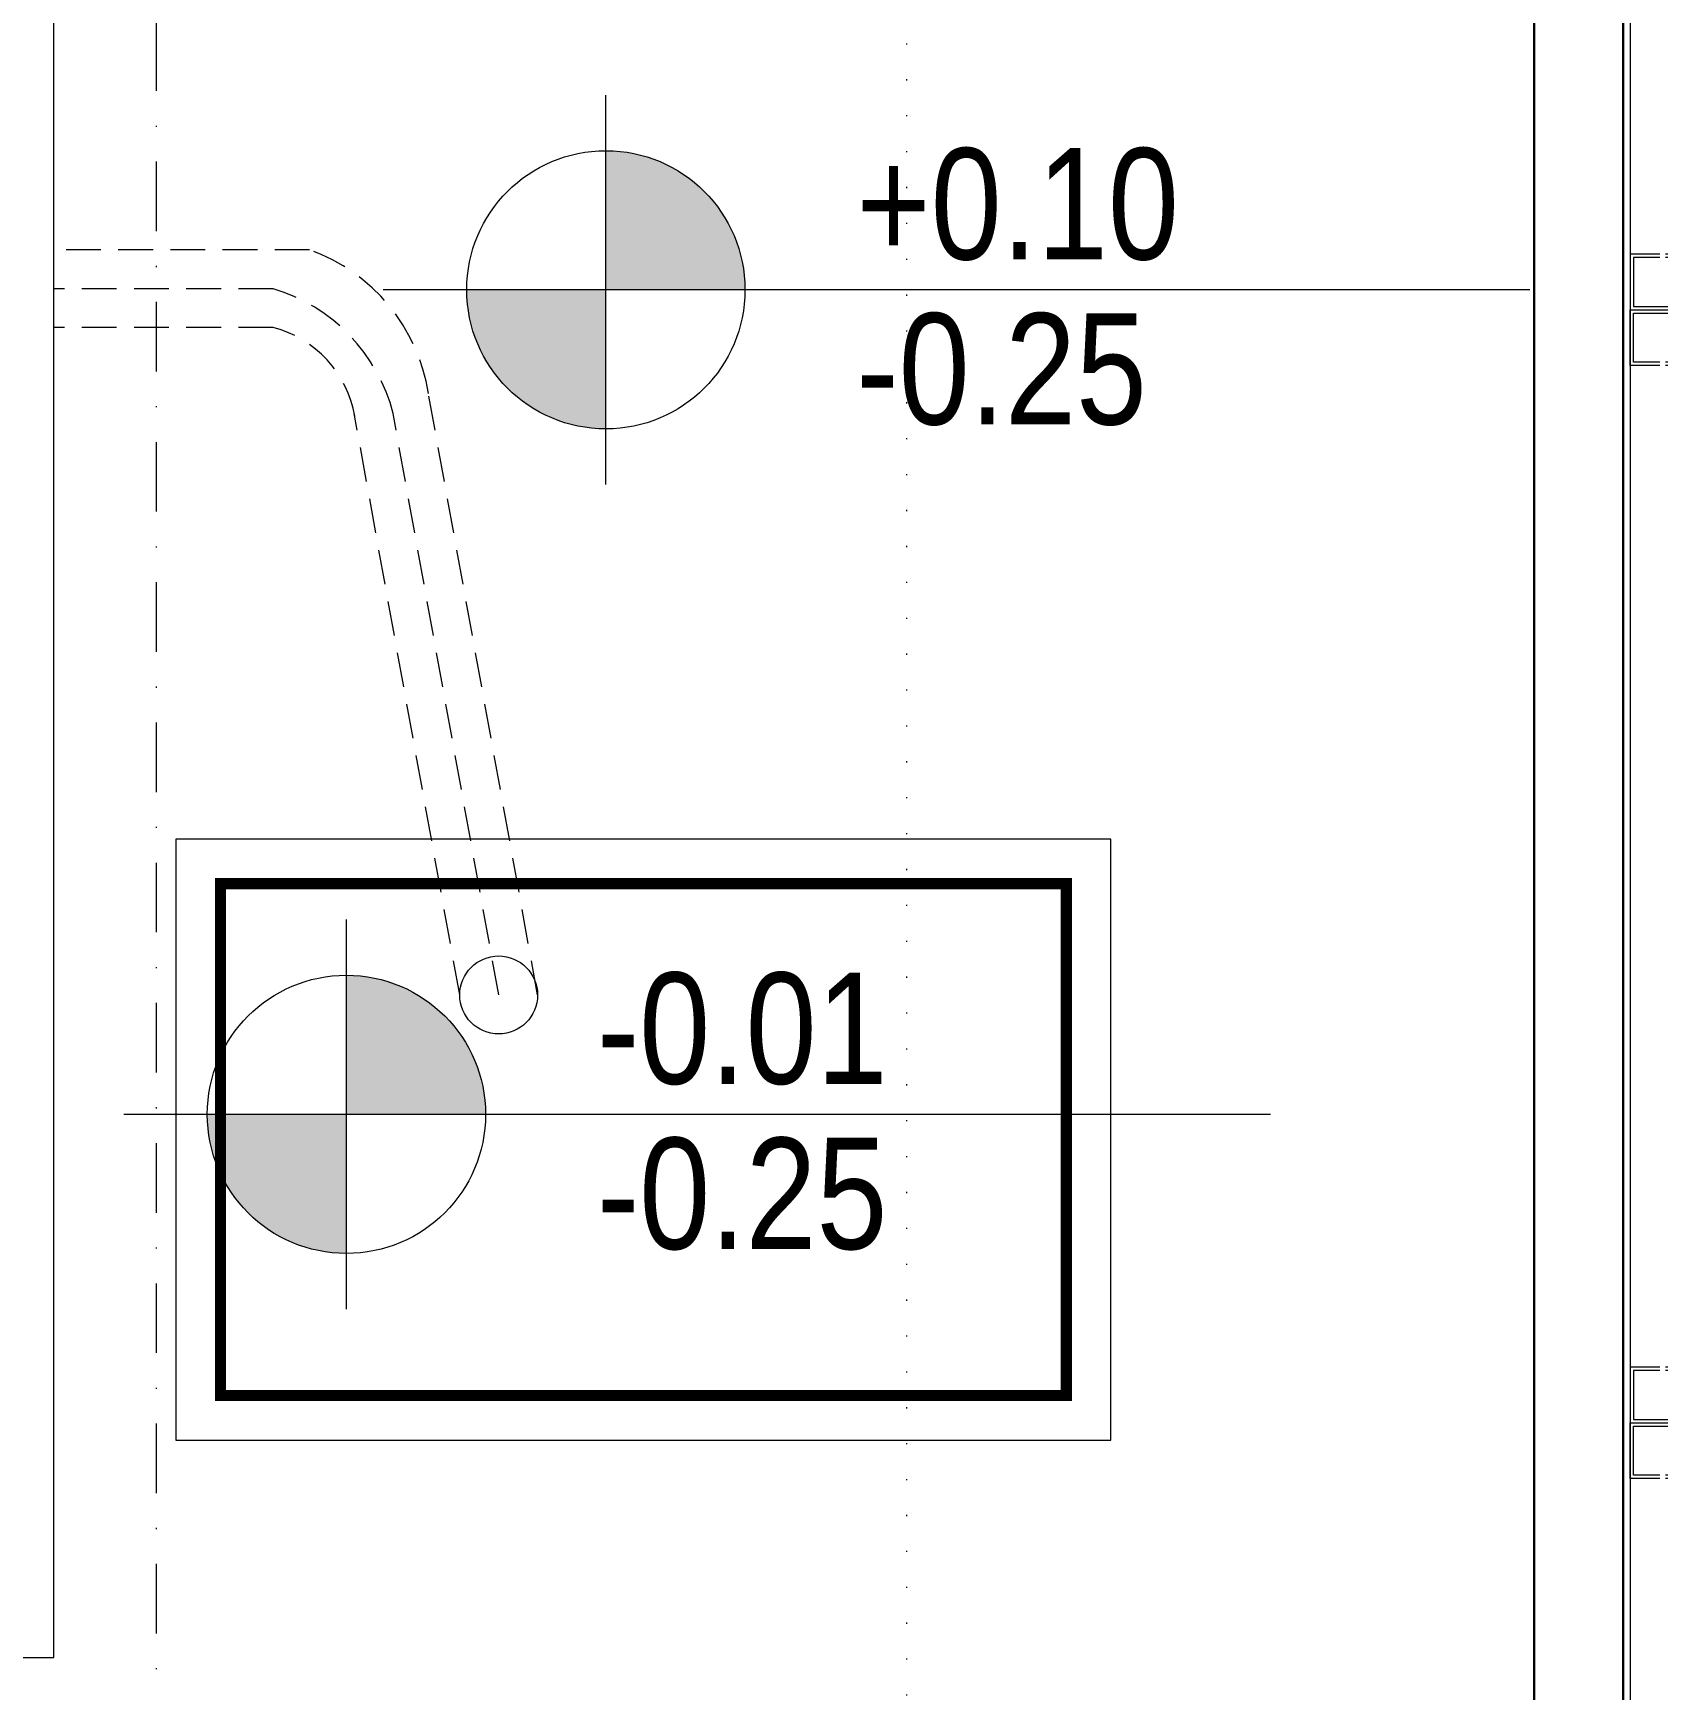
# Model space of a CAD drawing. Extents: x -1701 to 23780, y -363 to 7742.
# Drawn here: x 2046.8 to 2192.8, y 2946.2 to 3095.1 of the extents above; entities that cross this region are included whole.
import ezdxf
from ezdxf.enums import TextEntityAlignment as Align

# ---------------------------------------------------------------- set-up
doc = ezdxf.new("R2010")
doc.units = 0
doc.header["$LTSCALE"] = 25
doc.header["$MEASUREMENT"] = 0
for name, pattern in [('Audi$0$DASHDOT2', [0.5, 0.25, -0.125, 0, -0.125]), ('Audi$0$DOT2', [0.125, 0, -0.125]), ('Audi$0$HIDDEN', [0.375, 0.25, -0.125])]:
    doc.linetypes.add(name, pattern=pattern)
doc.layers.get('0').update_dxf_attribs({"color": 9, "lineweight": 9})
for name, color, linetype, lineweight in [('Audi$0$06D', 8, 'Continuous', 9), ('Audi$0$10', 8, 'Continuous', 9), ('Audi$0$20', 8, 'Audi$0$DOT2', 9), ('Audi$0$21', 8, 'Continuous', 9), ('Audi$0$24', 8, 'Audi$0$DASHDOT2', 9), ('Audi$0$32-ekipman', 8, 'Continuous', 9), ('E-KABLO', 7, 'Continuous', 30)]:
    doc.layers.add(name, color=color, linetype=linetype, lineweight=lineweight)
doc.styles.add('Audi$0$Arial', font='arial.ttf', dxfattribs={"height": 2.5})
doc.styles.add('Audi$0$MuuM_TEXT-STANDART', font='ARIALN.TTF')

# ---------------------------------------------------------------- blocks, each defined once
blk = doc.blocks.new('Audi$0$p-mek. tesisat-zemin')
blk.add_lwpolyline([(568.93, -478.9), (568.93, -724.9), (692.43, -724.9), (692.43, -478.9)], close=True)
blk.add_lwpolyline([(703.41, -651.36), (703.41, -705.36), (787.41, -705.36), (787.41, -651.36), (703.41, -651.36)])
at = {"const_width": 1}
blk.add_lwpolyline([(707.41, -655.36), (707.41, -701.36), (783.41, -701.36), (783.41, -655.36)], close=True, dxfattribs=at)
blk.add_circle((732.41, -665.36), 3.5)
at = {"layer": 'Audi$0$20', "linetype": 'Audi$0$HIDDEN', "ltscale": 0.5}
for points in [[(715.42, -598.4), (692.24, -598.4)], [(712.15, -601.9), (692.43, -601.9)], [(712.15, -605.4), (692.43, -605.4)], [(735.91, -665.36), (725.96, -610.53)], [(728.91, -665.36), (719.43, -613.12)], [(732.41, -665.36), (722.93, -613.12)]]:
    blk.add_lwpolyline(points, dxfattribs=at)
for centre, radius, start, end in [((709.89, -613.85), 16.41, 8.9017, 70.3013), ((707.63, -617.04), 15.8, 14.3619, 73.3501), ((709.69, -615.01), 9.92, 9.5545, 75.6286)]:
    blk.add_arc(centre, radius, start, end, dxfattribs=at)
blk = doc.blocks.new('Audi$0$0_elevationtarget-p')
h = blk.add_hatch(color=256)
h.paths.add_polyline_path([(2.5, 0, 0.414214), (0, 2.5), (0, 0)])
h.paths.add_polyline_path([(0, 0), (-2.5, 0, 0.414214), (0, -2.5)])
blk.add_line((0, -3.5), (0, 3.5))
blk.add_lwpolyline([(16.605, 0), (-4, 0)])
blk.add_circle((0, 0), 2.5)
at = {"style": 'Audi$0$Arial'}
blk.add_attdef('BITMISKOT', text='', height=2, dxfattribs=at).set_placement((4.5, 0), align=Align.BOTTOM_LEFT)
blk.add_attdef('KABAKOT', text='', height=2, dxfattribs=at).set_placement((4.5, -0.592), align=Align.TOP_LEFT)
blk = doc.blocks.new('Audi$0$p-seksiyonel-5851')
at = {"layer": 'Audi$0$06D'}
blk.add_lwpolyline([(-13.35, -2.7), (-297.66, -2.7)], dxfattribs=at)
at = {"layer": 'Audi$0$10'}
for points in [[(-213.35, -0.05), (-213.35, -2.7), (-208.35, -2.7), (-208.35, 2.7), (-213.35, 2.7), (-213.35, 0.45)], [(-213.05, -0.05), (-213.05, -2.4), (-208.65, -2.4), (-208.65, 2.4), (-213.05, 2.4), (-213.05, 0.45)], [(-203.35, -0.05), (-203.35, -2.7), (-208.35, -2.7), (-208.35, 2.7), (-203.35, 2.7), (-203.35, 0.45)], [(-203.65, -0.05), (-203.65, -2.4), (-208.05, -2.4), (-208.05, 2.4), (-203.65, 2.4), (-203.65, 0.45)], [(-113.35, -0.05), (-113.35, -2.7), (-108.35, -2.7), (-108.35, 2.7), (-113.35, 2.7), (-113.35, 0.45)], [(-113.05, -0.05), (-113.05, -2.4), (-108.65, -2.4), (-108.65, 2.4), (-113.05, 2.4), (-113.05, 0.45)], [(-103.35, -0.05), (-103.35, -2.7), (-108.35, -2.7), (-108.35, 2.7), (-103.35, 2.7), (-103.35, 0.45)], [(-103.65, -0.05), (-103.65, -2.4), (-108.05, -2.4), (-108.05, 2.4), (-103.65, 2.4), (-103.65, 0.45)]]:
    blk.add_lwpolyline(points, dxfattribs=at)
at = {"layer": 'Audi$0$20'}
blk.add_lwpolyline([(-316.7, -1.22), (-316.7, -67.69), (99.99, -67.69), (99.99, -1.22)], dxfattribs=at)
blk = doc.blocks.new('Audi$0$P-AKS_AUDI')
at = {"layer": 'Audi$0$21', "linetype": 'Audi$0$DASHDOT2'}
blk.add_lwpolyline([(-2664.62, -2580.53), (-2664.62, 1229.1)], dxfattribs=at)
blk = doc.blocks.new('Audi$0$p-zemin kat')
at = {"xscale": -1, "rotation": 270}
blk.add_blockref('Audi$0$p-seksiyonel-5851', (2192.99, 3178.54), dxfattribs=at)
at = {"layer": 'Audi$0$24'}
blk.add_blockref('Audi$0$P-AKS_AUDI', (4722.5, 2785), dxfattribs=at)
blk = doc.blocks.new('Audi')
at = {"layer": 'Audi$0$10'}
blk.add_blockref('Audi$0$p-zemin kat', (0, 0), dxfattribs=at)
at = {"layer": 'Audi$0$21'}
ref = blk.add_blockref('Audi$0$0_elevationtarget-p', (2098.25, 3072), dxfattribs=dict(at, xscale=5, yscale=5, zscale=0.5))
ref.add_attrib('BITMISKOT', '+0.10', dxfattribs={"layer": '0', "height": 10, "style": 'Audi$0$MuuM_TEXT-STANDART'}).set_placement((2120.75, 3071.73), align=Align.BOTTOM_LEFT)
ref.add_attrib('KABAKOT', '-0.25', dxfattribs={"layer": '0', "height": 10, "style": 'Audi$0$MuuM_TEXT-STANDART'}).set_placement((2120.75, 3056.9), align=Align.BOTTOM_LEFT)
ref = blk.add_blockref('Audi$0$0_elevationtarget-p', (2074.94, 2997.91), dxfattribs=dict(at, xscale=5, yscale=5, zscale=0.5))
ref.add_attrib('BITMISKOT', '-0.01', dxfattribs={"layer": '0', "height": 10, "style": 'Audi$0$MuuM_TEXT-STANDART'}).set_placement((2097.44, 2997.65), align=Align.BOTTOM_LEFT)
ref.add_attrib('KABAKOT', '-0.25', dxfattribs={"layer": '0', "height": 10, "style": 'Audi$0$MuuM_TEXT-STANDART'}).set_placement((2097.44, 2982.81), align=Align.BOTTOM_LEFT)
at = {"layer": 'Audi$0$32-ekipman'}
blk.add_blockref('Audi$0$p-mek. tesisat-zemin', (1356.21, 3674), dxfattribs=at)

msp = doc.modelspace()

# ---------------------------------------------------------------- linework, layer by layer
at = {"layer": 'E-KABLO', "color": 6}
for p, q in [((2189.64, 3740), (2189.64, 2854)), ((2181.64, 3315), (2181.64, 2862))]:
    msp.add_line(p, q, dxfattribs=at)

# ---------------------------------------------------------------- block references
at = {"color": 6}
msp.add_blockref('Audi', (0, 0), dxfattribs=at)

doc.saveas('drawing.dxf')
